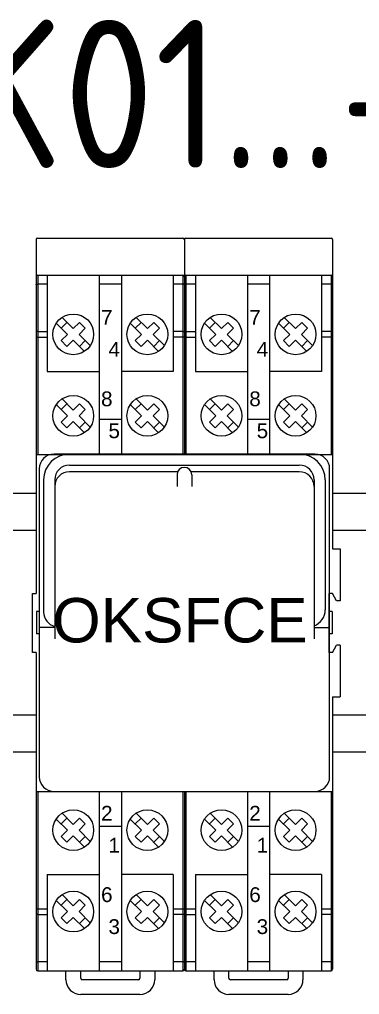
# Model space of a CAD drawing. Header units: millimetres. Extents: x 4137 to 6698, y 1400 to 3585.
# Drawn here: x 6151 to 6196.9, y 2258.6 to 2390.3 of the extents above; entities that cross this region are included whole.
import ezdxf
from ezdxf.enums import TextEntityAlignment as Align

# ---------------------------------------------------------------- set-up
doc = ezdxf.new("R2010")
doc.units = ezdxf.units.MM
doc.layers.add('000-PI-Oprema', color=30, linetype='Continuous', lineweight=5)
doc.layers.add('002-PI-Kabelska kanalica', color=150, linetype='Continuous')
doc.styles.add('PI0', font='isocpeur.ttf', dxfattribs={"width": 0.9})
doc.styles.get("Standard").update_dxf_attribs({"font": 'arial.ttf'})

msp = doc.modelspace()

# ---------------------------------------------------------------- linework, layer by layer
at = {"layer": '000-PI-Oprema', "color": 0, "linetype": 'ByBlock', "lineweight": 0}
for p, q in [((6153.25, 2360.57), (6153.25, 2312.77)), ((6153.45, 2360.77), (6173.05, 2360.77)), ((6173.25, 2360.57), (6173.25, 2331.52)), ((6173.45, 2360.77), (6193.05, 2360.77)), ((6193.25, 2360.57), (6193.25, 2318.77)), ((6153.45, 2355.77), (6153.45, 2331.52)), ((6153.45, 2355.77), (6173.05, 2355.77)), ((6154.75, 2355.77), (6154.75, 2342.77)), ((6161.75, 2355.77), (6161.75, 2331.52)), ((6164.75, 2355.77), (6164.75, 2331.52)), ((6171.75, 2355.77), (6171.75, 2342.77)), ((6173.05, 2355.77), (6173.05, 2331.52)), ((6173.45, 2355.77), (6173.45, 2331.52)), ((6173.45, 2355.77), (6193.05, 2355.77)), ((6174.75, 2355.77), (6174.75, 2342.77)), ((6181.75, 2355.77), (6181.75, 2331.52)), ((6184.75, 2355.77), (6184.75, 2331.52)), ((6191.75, 2355.77), (6191.75, 2342.77)), ((6193.05, 2355.77), (6193.05, 2331.52)), ((6154.75, 2354.55), (6153.45, 2354.55)), ((6164.75, 2354.55), (6161.75, 2354.55)), ((6173.05, 2354.55), (6171.75, 2354.55)), ((6174.75, 2354.55), (6173.45, 2354.55)), ((6184.75, 2354.55), (6181.75, 2354.55)), ((6193.05, 2354.55), (6191.75, 2354.55)), ((6155.95, 2349.28), (6157.47, 2347.77)), ((6156.62, 2348.62), (6157.4, 2349.39)), ((6156.73, 2350.06), (6158.25, 2348.55)), ((6158.25, 2348.55), (6159.1, 2349.39)), ((6159.1, 2349.39), (6159.87, 2348.62)), ((6165.95, 2349.28), (6167.47, 2347.77)), ((6166.62, 2348.62), (6167.4, 2349.39)), ((6166.73, 2350.06), (6168.25, 2348.55)), ((6168.25, 2348.55), (6169.1, 2349.39)), ((6169.1, 2349.39), (6169.87, 2348.62)), ((6175.95, 2349.28), (6177.47, 2347.77)), ((6176.62, 2348.62), (6177.4, 2349.39)), ((6176.73, 2350.06), (6178.25, 2348.55)), ((6178.25, 2348.55), (6179.1, 2349.39)), ((6179.1, 2349.39), (6179.87, 2348.62)), ((6185.95, 2349.28), (6187.47, 2347.77)), ((6186.62, 2348.62), (6187.4, 2349.39)), ((6186.73, 2350.06), (6188.25, 2348.55)), ((6188.25, 2348.55), (6189.1, 2349.39)), ((6189.1, 2349.39), (6189.87, 2348.62)), ((6153.45, 2348.18), (6154.75, 2348.18)), ((6159.03, 2347.77), (6159.87, 2348.62)), ((6169.03, 2347.77), (6169.87, 2348.62)), ((6173.05, 2348.18), (6171.75, 2348.18)), ((6173.45, 2348.18), (6174.75, 2348.18)), ((6179.03, 2347.77), (6179.87, 2348.62)), ((6189.03, 2347.77), (6189.87, 2348.62)), ((6193.05, 2348.18), (6191.75, 2348.18)), ((6153.25, 2347.39), (6154.75, 2347.39)), ((6156.62, 2346.92), (6157.47, 2347.77)), ((6156.62, 2346.92), (6157.4, 2346.14)), ((6157.4, 2346.14), (6158.25, 2346.99)), ((6158.25, 2346.99), (6159.76, 2345.47)), ((6159.03, 2347.77), (6160.54, 2346.25)), ((6159.1, 2346.14), (6159.87, 2346.92)), ((6166.62, 2346.92), (6167.47, 2347.77)), ((6166.62, 2346.92), (6167.4, 2346.14)), ((6167.4, 2346.14), (6168.25, 2346.99)), ((6168.25, 2346.99), (6169.76, 2345.47)), ((6169.03, 2347.77), (6170.54, 2346.25)), ((6169.1, 2346.14), (6169.87, 2346.92)), ((6173.25, 2347.39), (6171.75, 2347.39)), ((6173.25, 2347.39), (6174.75, 2347.39)), ((6176.62, 2346.92), (6177.47, 2347.77)), ((6176.62, 2346.92), (6177.4, 2346.14)), ((6177.4, 2346.14), (6178.25, 2346.99)), ((6178.25, 2346.99), (6179.76, 2345.47)), ((6179.03, 2347.77), (6180.54, 2346.25)), ((6179.1, 2346.14), (6179.87, 2346.92)), ((6186.62, 2346.92), (6187.47, 2347.77)), ((6186.62, 2346.92), (6187.4, 2346.14)), ((6187.4, 2346.14), (6188.25, 2346.99)), ((6188.25, 2346.99), (6189.76, 2345.47)), ((6189.03, 2347.77), (6190.54, 2346.25)), ((6189.1, 2346.14), (6189.87, 2346.92)), ((6193.25, 2347.39), (6191.75, 2347.39)), ((6154.75, 2342.77), (6161.75, 2342.77)), ((6171.75, 2342.77), (6164.75, 2342.77)), ((6174.75, 2342.77), (6181.75, 2342.77)), ((6191.75, 2342.77), (6184.75, 2342.77)), ((6156.73, 2339.06), (6158.25, 2337.55)), ((6166.73, 2339.06), (6168.25, 2337.55)), ((6176.73, 2339.06), (6178.25, 2337.55)), ((6186.73, 2339.06), (6188.25, 2337.55)), ((6155.95, 2338.28), (6157.47, 2336.77)), ((6156.62, 2337.62), (6157.4, 2338.39)), ((6158.25, 2337.55), (6159.1, 2338.39)), ((6159.03, 2336.77), (6159.87, 2337.62)), ((6159.1, 2338.39), (6159.87, 2337.62)), ((6165.95, 2338.28), (6167.47, 2336.77)), ((6166.62, 2337.62), (6167.4, 2338.39)), ((6168.25, 2337.55), (6169.1, 2338.39)), ((6169.03, 2336.77), (6169.87, 2337.62)), ((6169.1, 2338.39), (6169.87, 2337.62)), ((6175.95, 2338.28), (6177.47, 2336.77)), ((6176.62, 2337.62), (6177.4, 2338.39)), ((6178.25, 2337.55), (6179.1, 2338.39)), ((6179.03, 2336.77), (6179.87, 2337.62)), ((6179.1, 2338.39), (6179.87, 2337.62)), ((6185.95, 2338.28), (6187.47, 2336.77)), ((6186.62, 2337.62), (6187.4, 2338.39)), ((6188.25, 2337.55), (6189.1, 2338.39)), ((6189.03, 2336.77), (6189.87, 2337.62)), ((6189.1, 2338.39), (6189.87, 2337.62)), ((6156.62, 2335.92), (6157.47, 2336.77)), ((6157.4, 2335.14), (6158.25, 2335.99)), ((6158.25, 2335.99), (6159.76, 2334.47)), ((6159.03, 2336.77), (6160.54, 2335.25)), ((6164.75, 2336.25), (6161.75, 2336.25)), ((6166.62, 2335.92), (6167.47, 2336.77)), ((6167.4, 2335.14), (6168.25, 2335.99)), ((6168.25, 2335.99), (6169.76, 2334.47)), ((6169.03, 2336.77), (6170.54, 2335.25)), ((6176.62, 2335.92), (6177.47, 2336.77)), ((6177.4, 2335.14), (6178.25, 2335.99)), ((6178.25, 2335.99), (6179.76, 2334.47)), ((6179.03, 2336.77), (6180.54, 2335.25)), ((6184.75, 2336.25), (6181.75, 2336.25)), ((6186.62, 2335.92), (6187.47, 2336.77)), ((6187.4, 2335.14), (6188.25, 2335.99)), ((6188.25, 2335.99), (6189.76, 2334.47)), ((6189.03, 2336.77), (6190.54, 2335.25)), ((6156.62, 2335.92), (6157.4, 2335.14)), ((6159.1, 2335.14), (6159.87, 2335.92)), ((6166.62, 2335.92), (6167.4, 2335.14)), ((6169.1, 2335.14), (6169.87, 2335.92)), ((6176.62, 2335.92), (6177.4, 2335.14)), ((6179.1, 2335.14), (6179.87, 2335.92)), ((6186.62, 2335.92), (6187.4, 2335.14)), ((6189.1, 2335.14), (6189.87, 2335.92)), ((6153.25, 2331.52), (6173.25, 2331.52)), ((6190.85, 2331.6), (6155.65, 2331.6)), ((6157.75, 2331.6), (6188.75, 2331.6)), ((6173.25, 2331.52), (6193.25, 2331.52)), ((6153.65, 2329.6), (6153.65, 2288)), ((6157.75, 2330.1), (6188.75, 2330.1)), ((6192.85, 2288), (6192.85, 2329.6)), ((6154.25, 2328.1), (6154.25, 2310.25)), ((6155.75, 2328.1), (6155.75, 2310.25)), ((6172.33, 2329.2), (6157.75, 2329.2)), ((6172.25, 2328.8), (6172.25, 2327.2)), ((6188.75, 2329.2), (6174.16, 2329.2)), ((6174.25, 2328.8), (6174.25, 2327.2)), ((6190.75, 2328.1), (6190.75, 2310.55)), ((6192.25, 2328.1), (6192.25, 2310.55)), ((6155.75, 2327.2), (6155.75, 2306.65)), ((6190.75, 2327.2), (6190.75, 2306.65)), ((6193.25, 2318.77), (6194.25, 2318.77)), ((6194.25, 2318.77), (6194.25, 2311.77)), ((6152.75, 2304.77), (6152.75, 2312.77)), ((6152.75, 2312.77), (6153.25, 2312.77)), ((6192.75, 2312.77), (6192.75, 2304.77)), ((6193.25, 2312.77), (6192.75, 2312.77)), ((6193.75, 2311.77), (6193.25, 2312.77)), ((6194.25, 2311.77), (6193.75, 2311.77)), ((6153.3, 2310.3), (6153.3, 2307.3)), ((6153.65, 2310.3), (6153.3, 2310.3)), ((6193.2, 2310.3), (6192.85, 2310.3)), ((6193.2, 2310.3), (6193.2, 2307.3)), ((6153.65, 2307.3), (6153.3, 2307.3)), ((6155.75, 2308.15), (6153.65, 2308.15)), ((6190.75, 2308.15), (6192.85, 2308.15)), ((6193.2, 2307.3), (6192.85, 2307.3)), ((6193.25, 2304.77), (6193.75, 2305.77)), ((6194.25, 2305.77), (6193.75, 2305.77)), ((6194.25, 2305.77), (6194.25, 2298.77)), ((6153.25, 2304.77), (6152.75, 2304.77)), ((6153.25, 2304.77), (6153.25, 2261.97)), ((6193.25, 2304.77), (6192.75, 2304.77)), ((6193.25, 2298.77), (6193.25, 2261.97)), ((6193.25, 2298.77), (6194.25, 2298.77)), ((6153.25, 2286.02), (6173.25, 2286.02)), ((6153.45, 2286.02), (6153.45, 2261.77)), ((6155.65, 2286), (6190.85, 2286)), ((6161.75, 2286.02), (6161.75, 2261.77)), ((6164.75, 2286.02), (6164.75, 2261.77)), ((6173.05, 2286.02), (6173.05, 2261.77)), ((6173.25, 2286.02), (6193.25, 2286.02)), ((6173.25, 2286.02), (6173.25, 2261.97)), ((6173.45, 2286.02), (6173.45, 2261.77)), ((6181.75, 2286.02), (6181.75, 2261.77)), ((6184.75, 2286.02), (6184.75, 2261.77)), ((6193.05, 2286.02), (6193.05, 2261.77)), ((6155.95, 2282.28), (6157.47, 2280.77)), ((6156.62, 2281.62), (6157.4, 2282.39)), ((6156.73, 2283.06), (6158.25, 2281.55)), ((6158.25, 2281.55), (6159.1, 2282.39)), ((6159.1, 2282.39), (6159.87, 2281.62)), ((6165.95, 2282.28), (6167.47, 2280.77)), ((6166.62, 2281.62), (6167.4, 2282.39)), ((6166.73, 2283.06), (6168.25, 2281.55)), ((6168.25, 2281.55), (6169.1, 2282.39)), ((6169.1, 2282.39), (6169.87, 2281.62)), ((6175.95, 2282.28), (6177.47, 2280.77)), ((6176.62, 2281.62), (6177.4, 2282.39)), ((6176.73, 2283.06), (6178.25, 2281.55)), ((6178.25, 2281.55), (6179.1, 2282.39)), ((6179.1, 2282.39), (6179.87, 2281.62)), ((6185.95, 2282.28), (6187.47, 2280.77)), ((6186.62, 2281.62), (6187.4, 2282.39)), ((6186.73, 2283.06), (6188.25, 2281.55)), ((6188.25, 2281.55), (6189.1, 2282.39)), ((6189.1, 2282.39), (6189.87, 2281.62)), ((6156.62, 2279.92), (6157.47, 2280.77)), ((6159.03, 2280.77), (6159.87, 2281.62)), ((6159.03, 2280.77), (6160.54, 2279.25)), ((6164.75, 2281.28), (6161.75, 2281.28)), ((6166.62, 2279.92), (6167.47, 2280.77)), ((6169.03, 2280.77), (6169.87, 2281.62)), ((6169.03, 2280.77), (6170.54, 2279.25)), ((6176.62, 2279.92), (6177.47, 2280.77)), ((6179.03, 2280.77), (6179.87, 2281.62)), ((6179.03, 2280.77), (6180.54, 2279.25)), ((6184.75, 2281.28), (6181.75, 2281.28)), ((6186.62, 2279.92), (6187.47, 2280.77)), ((6189.03, 2280.77), (6189.87, 2281.62)), ((6189.03, 2280.77), (6190.54, 2279.25)), ((6156.62, 2279.92), (6157.4, 2279.14)), ((6157.4, 2279.14), (6158.25, 2279.99)), ((6158.25, 2279.99), (6159.76, 2278.47)), ((6159.1, 2279.14), (6159.87, 2279.92)), ((6166.62, 2279.92), (6167.4, 2279.14)), ((6167.4, 2279.14), (6168.25, 2279.99)), ((6168.25, 2279.99), (6169.76, 2278.47)), ((6169.1, 2279.14), (6169.87, 2279.92)), ((6176.62, 2279.92), (6177.4, 2279.14)), ((6177.4, 2279.14), (6178.25, 2279.99)), ((6178.25, 2279.99), (6179.76, 2278.47)), ((6179.1, 2279.14), (6179.87, 2279.92)), ((6186.62, 2279.92), (6187.4, 2279.14)), ((6187.4, 2279.14), (6188.25, 2279.99)), ((6188.25, 2279.99), (6189.76, 2278.47)), ((6189.1, 2279.14), (6189.87, 2279.92)), ((6154.75, 2274.77), (6154.75, 2261.77)), ((6154.75, 2274.77), (6161.75, 2274.77)), ((6171.75, 2274.77), (6164.75, 2274.77)), ((6171.75, 2274.77), (6171.75, 2261.77)), ((6174.75, 2274.77), (6174.75, 2261.77)), ((6174.75, 2274.77), (6181.75, 2274.77)), ((6191.75, 2274.77), (6184.75, 2274.77)), ((6191.75, 2274.77), (6191.75, 2261.77)), ((6156.62, 2270.62), (6157.4, 2271.39)), ((6156.73, 2272.06), (6158.25, 2270.55)), ((6158.25, 2270.55), (6159.1, 2271.39)), ((6159.1, 2271.39), (6159.87, 2270.62)), ((6166.62, 2270.62), (6167.4, 2271.39)), ((6166.73, 2272.06), (6168.25, 2270.55)), ((6168.25, 2270.55), (6169.1, 2271.39)), ((6169.1, 2271.39), (6169.87, 2270.62)), ((6176.62, 2270.62), (6177.4, 2271.39)), ((6176.73, 2272.06), (6178.25, 2270.55)), ((6178.25, 2270.55), (6179.1, 2271.39)), ((6179.1, 2271.39), (6179.87, 2270.62)), ((6186.62, 2270.62), (6187.4, 2271.39)), ((6186.73, 2272.06), (6188.25, 2270.55)), ((6188.25, 2270.55), (6189.1, 2271.39)), ((6189.1, 2271.39), (6189.87, 2270.62)), ((6153.25, 2270.14), (6154.75, 2270.14)), ((6155.95, 2271.28), (6157.47, 2269.77)), ((6159.03, 2269.77), (6159.87, 2270.62)), ((6165.95, 2271.28), (6167.47, 2269.77)), ((6169.03, 2269.77), (6169.87, 2270.62)), ((6171.75, 2270.14), (6173.25, 2270.14)), ((6173.25, 2270.14), (6174.75, 2270.14)), ((6175.95, 2271.28), (6177.47, 2269.77)), ((6179.03, 2269.77), (6179.87, 2270.62)), ((6185.95, 2271.28), (6187.47, 2269.77)), ((6189.03, 2269.77), (6189.87, 2270.62)), ((6191.75, 2270.14), (6193.25, 2270.14)), ((6153.45, 2269.36), (6154.75, 2269.36)), ((6156.62, 2268.92), (6157.47, 2269.77)), ((6156.62, 2268.92), (6157.4, 2268.14)), ((6157.4, 2268.14), (6158.25, 2268.99)), ((6158.25, 2268.99), (6159.76, 2267.47)), ((6159.03, 2269.77), (6160.54, 2268.25)), ((6159.1, 2268.14), (6159.87, 2268.92)), ((6166.62, 2268.92), (6167.47, 2269.77)), ((6166.62, 2268.92), (6167.4, 2268.14)), ((6167.4, 2268.14), (6168.25, 2268.99)), ((6168.25, 2268.99), (6169.76, 2267.47)), ((6169.03, 2269.77), (6170.54, 2268.25)), ((6169.1, 2268.14), (6169.87, 2268.92)), ((6173.05, 2269.36), (6171.75, 2269.36)), ((6173.45, 2269.36), (6174.75, 2269.36)), ((6176.62, 2268.92), (6177.47, 2269.77)), ((6176.62, 2268.92), (6177.4, 2268.14)), ((6177.4, 2268.14), (6178.25, 2268.99)), ((6178.25, 2268.99), (6179.76, 2267.47)), ((6179.03, 2269.77), (6180.54, 2268.25)), ((6179.1, 2268.14), (6179.87, 2268.92)), ((6186.62, 2268.92), (6187.47, 2269.77)), ((6186.62, 2268.92), (6187.4, 2268.14)), ((6187.4, 2268.14), (6188.25, 2268.99)), ((6188.25, 2268.99), (6189.76, 2267.47)), ((6189.03, 2269.77), (6190.54, 2268.25)), ((6189.1, 2268.14), (6189.87, 2268.92)), ((6193.05, 2269.36), (6191.75, 2269.36)), ((6154.75, 2262.98), (6153.45, 2262.98)), ((6164.75, 2262.98), (6161.75, 2262.98)), ((6173.05, 2262.98), (6171.75, 2262.98)), ((6174.75, 2262.98), (6173.45, 2262.98)), ((6184.75, 2262.98), (6181.75, 2262.98)), ((6193.05, 2262.98), (6191.75, 2262.98)), ((6153.45, 2261.77), (6173.05, 2261.77)), ((6157.25, 2260.57), (6157.25, 2261.77)), ((6159.25, 2260.77), (6159.25, 2261.77)), ((6159.25, 2260.77), (6159.25, 2261.77)), ((6167.25, 2261.77), (6167.25, 2260.77)), ((6167.25, 2261.77), (6167.25, 2260.77)), ((6169.25, 2261.77), (6169.25, 2260.57)), ((6173.45, 2261.77), (6193.05, 2261.77)), ((6177.25, 2260.57), (6177.25, 2261.77)), ((6179.25, 2260.77), (6179.25, 2261.77)), ((6187.25, 2261.77), (6187.25, 2260.77)), ((6189.25, 2261.77), (6189.25, 2260.57)), ((6167.05, 2260.57), (6159.45, 2260.57)), ((6167.05, 2260.57), (6159.45, 2260.57)), ((6187.05, 2260.57), (6179.45, 2260.57)), ((6167.25, 2258.57), (6159.25, 2258.57)), ((6187.25, 2258.57), (6179.25, 2258.57))]:
    msp.add_line(p, q, dxfattribs=at)
for points in [[(6153.25, 2354.47), (6153.25, 2354.48), (6153.25, 2354.49), (6153.26, 2354.5), (6153.27, 2354.51), (6153.29, 2354.52), (6153.31, 2354.53), (6153.33, 2354.54), (6153.35, 2354.54), (6153.37, 2354.55), (6153.4, 2354.55), (6153.42, 2354.55), (6153.45, 2354.55)], [(6173.25, 2354.47), (6173.25, 2354.48), (6173.24, 2354.49), (6173.23, 2354.5), (6173.22, 2354.51), (6173.21, 2354.52), (6173.19, 2354.53), (6173.17, 2354.54), (6173.15, 2354.54), (6173.12, 2354.55), (6173.1, 2354.55), (6173.07, 2354.55), (6173.05, 2354.55)], [(6173.25, 2354.47), (6173.25, 2354.48), (6173.25, 2354.49), (6173.26, 2354.5), (6173.27, 2354.51), (6173.29, 2354.52), (6173.31, 2354.53), (6173.33, 2354.54), (6173.35, 2354.54), (6173.37, 2354.55), (6173.4, 2354.55), (6173.42, 2354.55), (6173.45, 2354.55)], [(6193.25, 2354.47), (6193.25, 2354.48), (6193.24, 2354.49), (6193.23, 2354.5), (6193.22, 2354.51), (6193.21, 2354.52), (6193.19, 2354.53), (6193.17, 2354.54), (6193.15, 2354.54), (6193.12, 2354.55), (6193.1, 2354.55), (6193.07, 2354.55), (6193.05, 2354.55)], [(6153.45, 2348.18), (6153.42, 2348.17), (6153.4, 2348.17), (6153.37, 2348.17), (6153.35, 2348.17), (6153.33, 2348.16), (6153.31, 2348.15), (6153.29, 2348.14), (6153.27, 2348.14), (6153.26, 2348.13), (6153.25, 2348.12), (6153.25, 2348.11), (6153.25, 2348.1)], [(6173.05, 2348.18), (6173.07, 2348.17), (6173.1, 2348.17), (6173.12, 2348.17), (6173.15, 2348.17), (6173.17, 2348.16), (6173.19, 2348.15), (6173.21, 2348.14), (6173.22, 2348.14), (6173.23, 2348.13), (6173.24, 2348.12), (6173.25, 2348.11), (6173.25, 2348.1)], [(6173.45, 2348.18), (6173.42, 2348.17), (6173.4, 2348.17), (6173.37, 2348.17), (6173.35, 2348.17), (6173.33, 2348.16), (6173.31, 2348.15), (6173.29, 2348.14), (6173.27, 2348.14), (6173.26, 2348.13), (6173.25, 2348.12), (6173.25, 2348.11), (6173.25, 2348.1)], [(6193.05, 2348.18), (6193.07, 2348.17), (6193.1, 2348.17), (6193.12, 2348.17), (6193.15, 2348.17), (6193.17, 2348.16), (6193.19, 2348.15), (6193.21, 2348.14), (6193.22, 2348.14), (6193.23, 2348.13), (6193.24, 2348.12), (6193.25, 2348.11), (6193.25, 2348.1)], [(6153.45, 2269.36), (6153.42, 2269.36), (6153.4, 2269.36), (6153.37, 2269.37), (6153.35, 2269.37), (6153.33, 2269.38), (6153.31, 2269.38), (6153.29, 2269.39), (6153.27, 2269.4), (6153.26, 2269.41), (6153.25, 2269.42), (6153.25, 2269.43), (6153.25, 2269.44)], [(6173.25, 2269.44), (6173.25, 2269.43), (6173.24, 2269.42), (6173.23, 2269.41), (6173.22, 2269.4), (6173.21, 2269.39), (6173.19, 2269.38), (6173.17, 2269.38), (6173.15, 2269.37), (6173.12, 2269.37), (6173.1, 2269.36), (6173.07, 2269.36), (6173.05, 2269.36)], [(6173.45, 2269.36), (6173.42, 2269.36), (6173.4, 2269.36), (6173.37, 2269.37), (6173.35, 2269.37), (6173.33, 2269.38), (6173.31, 2269.38), (6173.29, 2269.39), (6173.27, 2269.4), (6173.26, 2269.41), (6173.25, 2269.42), (6173.25, 2269.43), (6173.25, 2269.44)], [(6193.25, 2269.44), (6193.25, 2269.43), (6193.24, 2269.42), (6193.23, 2269.41), (6193.22, 2269.4), (6193.21, 2269.39), (6193.19, 2269.38), (6193.17, 2269.38), (6193.15, 2269.37), (6193.12, 2269.37), (6193.1, 2269.36), (6193.07, 2269.36), (6193.05, 2269.36)], [(6153.25, 2263.06), (6153.25, 2263.05), (6153.25, 2263.04), (6153.26, 2263.03), (6153.27, 2263.02), (6153.29, 2263.01), (6153.31, 2263.01), (6153.33, 2263), (6153.35, 2262.99), (6153.37, 2262.99), (6153.4, 2262.99), (6153.42, 2262.98), (6153.45, 2262.98)], [(6173.05, 2262.98), (6173.07, 2262.98), (6173.1, 2262.99), (6173.12, 2262.99), (6173.15, 2262.99), (6173.17, 2263), (6173.19, 2263.01), (6173.21, 2263.01), (6173.22, 2263.02), (6173.23, 2263.03), (6173.24, 2263.04), (6173.25, 2263.05), (6173.25, 2263.06)], [(6173.25, 2263.06), (6173.25, 2263.05), (6173.25, 2263.04), (6173.26, 2263.03), (6173.27, 2263.02), (6173.29, 2263.01), (6173.31, 2263.01), (6173.33, 2263), (6173.35, 2262.99), (6173.37, 2262.99), (6173.4, 2262.99), (6173.42, 2262.98), (6173.45, 2262.98)], [(6193.05, 2262.98), (6193.07, 2262.98), (6193.1, 2262.99), (6193.12, 2262.99), (6193.15, 2262.99), (6193.17, 2263), (6193.19, 2263.01), (6193.21, 2263.01), (6193.22, 2263.02), (6193.23, 2263.03), (6193.24, 2263.04), (6193.25, 2263.05), (6193.25, 2263.06)]]:
    msp.add_lwpolyline(points, dxfattribs=at)
for centre in [(6158.25, 2347.77), (6168.25, 2347.77), (6178.25, 2347.77), (6188.25, 2347.77), (6158.25, 2336.77), (6168.25, 2336.77), (6178.25, 2336.77), (6188.25, 2336.77), (6158.25, 2280.77), (6168.25, 2280.77), (6178.25, 2280.77), (6188.25, 2280.77), (6158.25, 2269.77), (6168.25, 2269.77), (6178.25, 2269.77), (6188.25, 2269.77)]:
    msp.add_circle(centre, 2.75, dxfattribs=at)
for centre, radius, start, end in [((6153.45, 2360.57), 0.2, 90, 180), ((6173.05, 2360.57), 0.2, 0, 90), ((6173.45, 2360.57), 0.2, 90, 180), ((6193.05, 2360.57), 0.2, 0, 90), ((6153.45, 2355.57), 0.2, 90, 180), ((6173.05, 2355.57), 0.2, 0, 90), ((6173.45, 2355.57), 0.2, 90, 180), ((6193.05, 2355.57), 0.2, 0, 90), ((6155.65, 2329.6), 2, 90, 180), ((6157.75, 2328.1), 3.5, 90, 180), ((6188.75, 2328.1), 3.5, 0, 90), ((6190.85, 2329.6), 2, 0, 90), ((6157.75, 2328.1), 2, 90, 180), ((6173.25, 2328.8), 1, 0, 180), ((6188.75, 2328.1), 2, 0, 90), ((6157.75, 2327.2), 2, 90, 180), ((6188.75, 2327.2), 2, 0, 90), ((6156.25, 2310.25), 2, 180, 255.5225), ((6189.95, 2310.55), 2.3, 290.3544, 0), ((6155.65, 2288), 2, 180, 270), ((6190.85, 2288), 2, 270, 0), ((6153.45, 2261.97), 0.2, 180, 270), ((6173.05, 2261.97), 0.2, 270, 0), ((6173.45, 2261.97), 0.2, 180, 270), ((6193.05, 2261.97), 0.2, 270, 0), ((6159.25, 2260.57), 2, 180, 270), ((6159.45, 2260.77), 0.2, 180, 270), ((6159.45, 2260.77), 0.2, 180, 270), ((6167.05, 2260.77), 0.2, 270, 0), ((6167.05, 2260.77), 0.2, 270, 0), ((6167.25, 2260.57), 2, 270, 0), ((6179.25, 2260.57), 2, 180, 270), ((6179.45, 2260.77), 0.2, 180, 270), ((6187.05, 2260.77), 0.2, 270, 0), ((6187.25, 2260.57), 2, 270, 0)]:
    msp.add_arc(centre, radius, start, end, dxfattribs=at)
at = {"layer": '002-PI-Kabelska kanalica', "color": 0, "linetype": 'ByBlock', "lineweight": 0, "ltscale": 0.25}
for p, q in [((6148.25, 2326.32), (6153.25, 2326.32)), ((6193.25, 2326.32), (6198.25, 2326.32)), ((6148.25, 2321.32), (6153.25, 2321.32)), ((6193.25, 2321.32), (6198.25, 2321.32)), ((6148.25, 2296.37), (6153.25, 2296.37)), ((6193.25, 2296.37), (6198.25, 2296.37)), ((6148.25, 2291.37), (6153.25, 2291.37)), ((6193.25, 2291.37), (6198.25, 2291.37))]:
    msp.add_line(p, q, dxfattribs=at)

# ---------------------------------------------------------------- texts
at = {"color": 0, "linetype": 'ByBlock', "lineweight": 0, "style": 'PI0', "width": 0.9}
msp.add_text('-165K01...-166K02', height=20, dxfattribs=at).set_placement((6187.8, 2380.29), align=Align.MIDDLE)
at = {"layer": '000-PI-Oprema', "color": 0, "linetype": 'ByBlock', "lineweight": 0, "char_height": 1.9995, "width": 2.5471}
for s, insert, attachment_point in [('{\\fArial|b0|i0|c0|p34;7}', (6162, 2351.06), 1), ('{\\fArial|b0|i0|c0|p34;7}', (6182, 2351.06), 1), ('{\\fArial|b0|i0|c0|p34;4}', (6164.55, 2346.74), 3), ('{\\fArial|b0|i0|c0|p34;4}', (6184.55, 2346.74), 3), ('{\\fArial|b0|i0|c0|p34;8}', (6162, 2340.06), 1), ('{\\fArial|b0|i0|c0|p34;8}', (6182, 2340.06), 1), ('{\\fArial|b0|i0|c0|p34;5}', (6164.55, 2335.74), 3), ('{\\fArial|b0|i0|c0|p34;5}', (6184.55, 2335.74), 3), ('{\\fArial|b0|i0|c0|p34;2}', (6162, 2284.06), 1), ('{\\fArial|b0|i0|c0|p34;2}', (6182, 2284.06), 1), ('{\\fArial|b0|i0|c0|p34;1}', (6164.55, 2279.74), 3), ('{\\fArial|b0|i0|c0|p34;1}', (6184.55, 2279.74), 3), ('{\\fArial|b0|i0|c0|p34;6}', (6162, 2273.06), 1), ('{\\fArial|b0|i0|c0|p34;6}', (6182, 2273.06), 1), ('{\\fArial|b0|i0|c0|p34;3}', (6164.55, 2268.74), 3), ('{\\fArial|b0|i0|c0|p34;3}', (6184.55, 2268.74), 3)]:
    msp.add_mtext(s, dxfattribs=dict(at, insert=insert, attachment_point=attachment_point))
at = {"layer": '000-PI-Oprema', "color": 0, "linetype": 'ByBlock', "lineweight": 0, "insert": (6172.66, 2309.1), "char_height": 6, "attachment_point": 5}
msp.add_mtext_dynamic_manual_height_columns('{\\fArial|b0|i0|c238|p34;OK}S{\\fArial|b0|i0|c238|p34;FC}E', width=44.995, gutter_width=1, heights=[10], dxfattribs=at)

doc.saveas('drawing.dxf')
